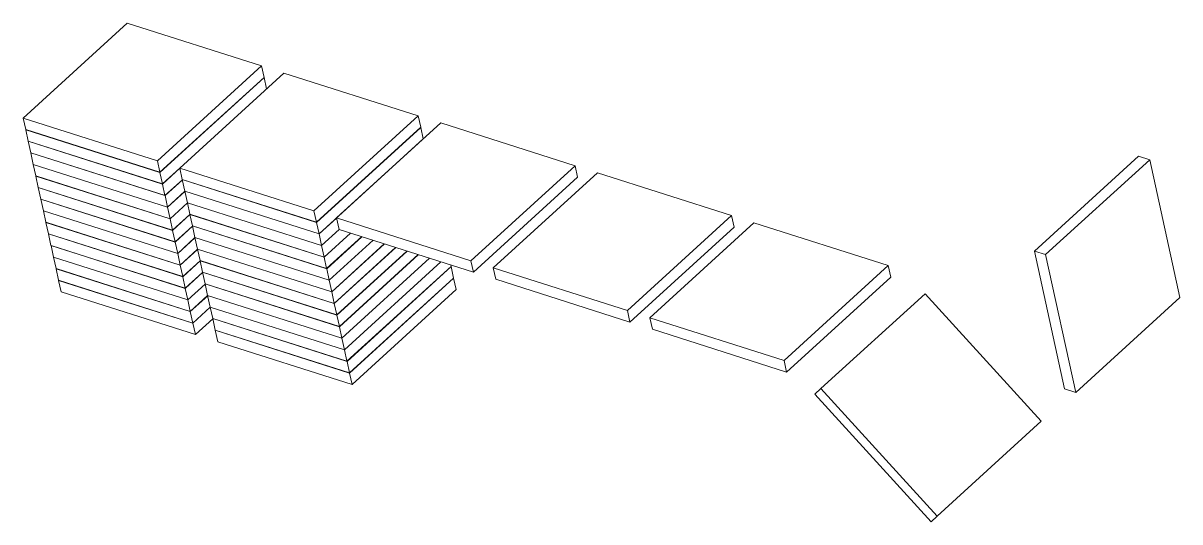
# Model space of a CAD drawing. Header units: millimetres. Extents: x 373 to 771, y 20 to 132.
# Drawn here: x 373.2 to 534.1, y 62.7 to 132 of the extents above; entities that cross this region are included whole.
import ezdxf

# ---------------------------------------------------------------- set-up
doc = ezdxf.new("R2010")
doc.units = ezdxf.units.MM

msp = doc.modelspace()

# ---------------------------------------------------------------- linework, layer by layer
at = {"color": 7, "linetype": 'Continuous', "lineweight": 15}
for p, q in [((387.73, 132.05), (373.25, 118.85)), ((387.73, 132.05), (406.4, 126.1)), ((406.4, 126.1), (391.92, 112.9)), ((406.4, 126.1), (406.75, 124.51)), ((406.75, 124.51), (392.27, 111.31)), ((406.76, 124.49), (392.27, 111.29)), ((409.52, 125.11), (395.03, 111.91)), ((406.74, 124.49), (406.76, 124.49)), ((406.76, 124.49), (407.1, 122.91)), ((409.52, 125.11), (428.19, 119.16)), ((428.19, 119.16), (413.7, 105.97)), ((428.19, 119.16), (428.54, 117.57)), ((373.25, 118.85), (391.92, 112.9)), ((373.6, 117.25), (373.25, 118.85)), ((428.54, 117.57), (414.05, 104.37)), ((428.54, 117.55), (414.06, 104.35)), ((431.32, 118.17), (416.84, 104.97)), ((428.53, 117.56), (428.54, 117.55)), ((428.54, 117.55), (428.89, 115.96)), ((450, 112.22), (431.32, 118.17)), ((373.61, 117.25), (373.6, 117.24)), ((392.27, 111.31), (373.6, 117.25)), ((373.6, 117.24), (392.27, 111.29)), ((373.95, 115.64), (373.6, 117.24)), ((428.89, 115.96), (414.4, 102.76)), ((428.88, 115.95), (428.89, 115.95)), ((373.96, 115.64), (373.95, 115.62)), ((392.62, 109.7), (373.95, 115.64)), ((373.95, 115.62), (392.62, 109.68)), ((374.3, 114.03), (373.95, 115.62)), ((392.97, 108.08), (374.3, 114.03)), ((374.32, 114.02), (374.31, 114.01)), ((374.65, 112.42), (374.31, 114.01)), ((374.31, 114.01), (392.98, 108.07)), ((391.92, 112.9), (392.27, 111.31)), ((528.38, 113.57), (513.89, 100.37)), ((529.93, 113.07), (515.45, 99.87)), ((529.93, 113.07), (528.38, 113.57)), ((534.12, 93.93), (529.93, 113.07)), ((393.33, 106.47), (374.65, 112.42)), ((374.67, 112.41), (374.66, 112.4)), ((375.01, 110.81), (374.66, 112.4)), ((374.66, 112.4), (393.33, 106.46)), ((392.27, 111.29), (392.62, 109.7)), ((395.03, 111.89), (392.62, 109.7)), ((395.04, 111.88), (392.62, 109.68)), ((395.03, 111.91), (413.7, 105.97)), ((395.38, 110.32), (395.03, 111.91)), ((435.51, 99.02), (450, 112.22)), ((453.11, 111.23), (438.62, 98.03)), ((450.34, 110.63), (450, 112.22)), ((471.78, 105.29), (453.11, 111.23)), ((393.68, 104.86), (375.01, 110.81)), ((375.02, 110.8), (375.01, 110.79)), ((375.01, 110.79), (393.68, 104.85)), ((375.36, 109.2), (375.01, 110.79)), ((392.62, 109.68), (392.97, 108.08)), ((395.39, 110.28), (392.97, 108.08)), ((395.39, 110.27), (392.98, 108.07)), ((414.05, 104.37), (395.38, 110.32)), ((395.4, 110.31), (395.38, 110.3)), ((395.38, 110.3), (414.06, 104.35)), ((395.73, 108.7), (395.38, 110.3)), ((435.86, 97.43), (450.34, 110.63)), ((394.03, 103.25), (375.36, 109.2)), ((375.38, 109.19), (375.36, 109.18)), ((375.36, 109.18), (394.03, 103.23)), ((375.71, 107.58), (375.36, 109.18)), ((392.98, 108.07), (393.33, 106.47)), ((395.74, 108.67), (393.33, 106.47)), ((395.74, 108.66), (393.33, 106.46)), ((414.4, 102.76), (395.73, 108.7)), ((395.75, 108.7), (395.74, 108.69)), ((396.09, 107.09), (395.74, 108.69)), ((395.74, 108.69), (414.41, 102.74)), ((394.38, 101.64), (375.71, 107.58)), ((375.73, 107.58), (375.72, 107.57)), ((375.72, 107.57), (394.39, 101.62)), ((376.06, 105.97), (375.72, 107.57)), ((393.33, 106.46), (393.68, 104.86)), ((396.09, 107.06), (393.68, 104.86)), ((396.1, 107.05), (393.68, 104.85)), ((414.76, 101.15), (396.09, 107.09)), ((396.1, 107.09), (396.09, 107.08)), ((396.44, 105.48), (396.09, 107.08)), ((396.09, 107.08), (414.76, 101.13)), ((394.74, 100.03), (376.06, 105.97)), ((376.08, 105.97), (376.07, 105.96)), ((376.42, 104.36), (376.07, 105.96)), ((376.07, 105.96), (394.74, 100.01)), ((393.68, 104.85), (394.03, 103.25)), ((396.45, 105.45), (394.03, 103.25)), ((396.45, 105.43), (394.03, 103.23)), ((415.11, 99.54), (396.44, 105.48)), ((396.45, 105.48), (396.44, 105.47)), ((396.44, 105.47), (415.11, 99.52)), ((396.79, 103.87), (396.44, 105.47)), ((413.7, 105.97), (414.05, 104.37)), ((416.84, 104.96), (414.41, 102.74)), ((416.84, 104.97), (435.51, 99.02)), ((417.19, 103.37), (416.84, 104.97)), ((457.29, 92.09), (471.78, 105.29)), ((472.13, 103.69), (471.78, 105.29)), ((376.43, 104.36), (376.42, 104.35)), ((395.09, 98.42), (376.42, 104.36)), ((376.77, 102.75), (376.42, 104.35)), ((376.42, 104.35), (395.09, 98.4)), ((394.03, 103.23), (394.38, 101.64)), ((396.8, 103.84), (394.38, 101.64)), ((396.8, 103.82), (394.39, 101.62)), ((415.46, 97.93), (396.79, 103.87)), ((396.81, 103.87), (396.79, 103.86)), ((396.79, 103.86), (415.47, 97.91)), ((397.14, 102.26), (396.79, 103.86)), ((414.06, 104.35), (414.4, 102.76)), ((417.2, 103.37), (414.76, 101.15)), ((417.21, 103.36), (414.76, 101.13)), ((417.19, 103.37), (435.86, 97.43)), ((457.64, 90.49), (472.13, 103.69)), ((474.89, 104.29), (460.41, 91.1)), ((493.56, 98.35), (474.89, 104.29)), ((376.79, 102.75), (376.77, 102.74)), ((395.44, 96.81), (376.77, 102.75)), ((377.12, 101.14), (376.77, 102.74)), ((376.77, 102.74), (395.45, 96.79)), ((394.39, 101.62), (394.74, 100.03)), ((397.15, 102.23), (394.74, 100.03)), ((397.15, 102.21), (394.74, 100.01)), ((415.82, 96.31), (397.14, 102.26)), ((397.16, 102.25), (397.15, 102.24)), ((397.15, 102.24), (415.82, 96.3)), ((397.5, 100.65), (397.15, 102.24)), ((414.41, 102.74), (414.76, 101.15)), ((418.77, 102.87), (415.11, 99.54)), ((418.78, 102.86), (415.11, 99.52)), ((420.34, 102.37), (415.46, 97.93)), ((420.35, 102.36), (415.47, 97.91)), ((421.91, 101.87), (415.82, 96.31)), ((421.93, 101.86), (415.82, 96.3)), ((423.48, 101.37), (416.17, 94.7)), ((423.5, 101.36), (416.17, 94.69)), ((395.79, 95.19), (377.12, 101.14)), ((377.14, 101.14), (377.13, 101.12)), ((377.13, 101.12), (395.8, 95.18)), ((377.48, 99.53), (377.13, 101.12)), ((394.74, 100.01), (395.09, 98.42)), ((397.5, 100.62), (395.09, 98.42)), ((397.51, 100.6), (395.09, 98.4)), ((416.17, 94.7), (397.5, 100.65)), ((397.51, 100.64), (397.5, 100.63)), ((397.85, 99.04), (397.5, 100.63)), ((397.5, 100.63), (416.17, 94.69)), ((414.76, 101.13), (415.11, 99.54)), ((425.05, 100.87), (416.52, 93.09)), ((425.07, 100.86), (416.52, 93.08)), ((426.62, 100.37), (416.87, 91.48)), ((426.64, 100.36), (416.88, 91.47)), ((428.2, 99.87), (417.23, 89.87)), ((428.21, 99.86), (417.23, 89.85)), ((515.45, 99.87), (513.89, 100.37)), ((513.89, 100.37), (518.08, 81.23)), ((515.45, 99.87), (519.64, 80.73)), ((396.15, 93.58), (377.48, 99.53)), ((377.49, 99.52), (377.48, 99.51)), ((377.48, 99.51), (396.15, 93.57)), ((377.83, 97.92), (377.48, 99.51)), ((395.09, 98.4), (395.44, 96.81)), ((397.86, 99.01), (395.44, 96.81)), ((397.86, 98.99), (395.45, 96.79)), ((416.52, 93.09), (397.85, 99.04)), ((397.86, 99.03), (397.85, 99.02)), ((398.2, 97.43), (397.85, 99.02)), ((397.85, 99.02), (416.52, 93.08)), ((415.11, 99.52), (415.46, 97.93)), ((429.77, 99.37), (417.58, 88.26)), ((429.78, 99.36), (417.58, 88.24)), ((431.34, 98.87), (417.93, 86.65)), ((431.35, 98.86), (417.93, 86.63)), ((432.77, 98.24), (418.28, 85.04)), ((432.77, 98.22), (418.29, 85.02)), ((432.73, 98.42), (432.77, 98.24)), ((432.76, 98.22), (432.77, 98.22)), ((432.77, 98.22), (433.12, 96.62)), ((435.86, 97.43), (435.51, 99.02)), ((479.08, 85.15), (493.56, 98.35)), ((493.91, 96.75), (493.56, 98.35)), ((396.5, 91.97), (377.83, 97.92)), ((377.84, 97.91), (377.83, 97.9)), ((377.83, 97.9), (396.5, 91.96)), ((378.18, 96.31), (377.83, 97.9)), ((395.45, 96.79), (395.79, 95.19)), ((398.21, 97.39), (395.79, 95.19)), ((398.21, 97.38), (395.8, 95.18)), ((416.87, 91.48), (398.2, 97.43)), ((398.22, 97.42), (398.2, 97.41)), ((398.2, 97.41), (416.88, 91.47)), ((398.55, 95.82), (398.2, 97.41)), ((415.47, 97.91), (415.82, 96.31)), ((433.12, 96.62), (418.64, 83.43)), ((433.12, 96.61), (418.64, 83.41)), ((433.11, 96.61), (433.12, 96.61)), ((433.12, 96.61), (433.47, 95.01)), ((438.62, 98.03), (457.29, 92.09)), ((438.97, 96.44), (438.62, 98.03)), ((479.43, 83.55), (493.91, 96.75)), ((396.85, 90.36), (378.18, 96.31)), ((378.2, 96.3), (378.18, 96.29)), ((378.53, 94.7), (378.18, 96.29)), ((378.18, 96.29), (396.86, 90.35)), ((395.8, 95.18), (396.15, 93.58)), ((398.56, 95.78), (396.15, 93.58)), ((398.56, 95.77), (396.15, 93.57)), ((417.23, 89.87), (398.55, 95.82)), ((398.57, 95.81), (398.56, 95.8)), ((398.56, 95.8), (417.23, 89.85)), ((398.91, 94.2), (398.56, 95.8)), ((415.82, 96.3), (416.17, 94.7)), ((433.47, 95.01), (418.99, 81.81)), ((438.97, 96.44), (457.64, 90.49)), ((397.2, 88.75), (378.53, 94.7)), ((396.15, 93.57), (396.5, 91.97)), ((398.91, 94.17), (396.5, 91.97)), ((398.92, 94.16), (396.5, 91.96)), ((417.58, 88.26), (398.91, 94.2)), ((398.92, 94.2), (398.91, 94.19)), ((398.91, 94.19), (417.58, 88.24)), ((399.26, 92.59), (398.91, 94.19)), ((416.17, 94.69), (416.52, 93.09)), ((498.68, 94.44), (484.2, 81.24)), ((514.85, 76.7), (498.68, 94.44)), ((519.64, 80.73), (534.12, 93.93)), ((396.5, 91.96), (396.85, 90.36)), ((399.27, 92.56), (396.85, 90.36)), ((399.27, 92.55), (396.86, 90.35)), ((417.93, 86.65), (399.26, 92.59)), ((399.27, 92.59), (399.26, 92.58)), ((399.61, 90.98), (399.26, 92.58)), ((399.26, 92.58), (417.93, 86.63)), ((416.52, 93.08), (416.87, 91.48)), ((457.64, 90.49), (457.29, 92.09)), ((396.86, 90.35), (397.2, 88.75)), ((399.62, 90.95), (397.2, 88.75)), ((418.28, 85.04), (399.61, 90.98)), ((399.63, 90.98), (399.61, 90.97)), ((399.61, 90.97), (418.29, 85.02)), ((399.96, 89.37), (399.61, 90.97)), ((416.88, 91.47), (417.23, 89.87)), ((460.76, 89.5), (460.41, 91.1)), ((460.41, 91.1), (479.08, 85.15)), ((418.64, 83.43), (399.96, 89.37)), ((399.98, 89.37), (399.97, 89.35)), ((399.97, 89.35), (418.64, 83.41)), ((400.32, 87.76), (399.97, 89.35)), ((417.23, 89.85), (417.58, 88.26)), ((460.76, 89.5), (479.43, 83.55)), ((418.99, 81.81), (400.32, 87.76)), ((417.58, 88.24), (417.93, 86.65)), ((417.93, 86.63), (418.28, 85.04)), ((418.29, 85.02), (418.64, 83.43)), ((479.43, 83.55), (479.08, 85.15)), ((418.64, 83.41), (418.99, 81.81)), ((484.2, 81.24), (483.34, 80.47)), ((483.34, 80.47), (499.51, 62.73)), ((484.2, 81.24), (500.36, 63.5)), ((519.64, 80.73), (518.08, 81.23)), ((500.36, 63.5), (514.85, 76.7)), ((500.36, 63.5), (499.51, 62.73))]:
    msp.add_line(p, q, dxfattribs=at)

doc.saveas('drawing.dxf')
